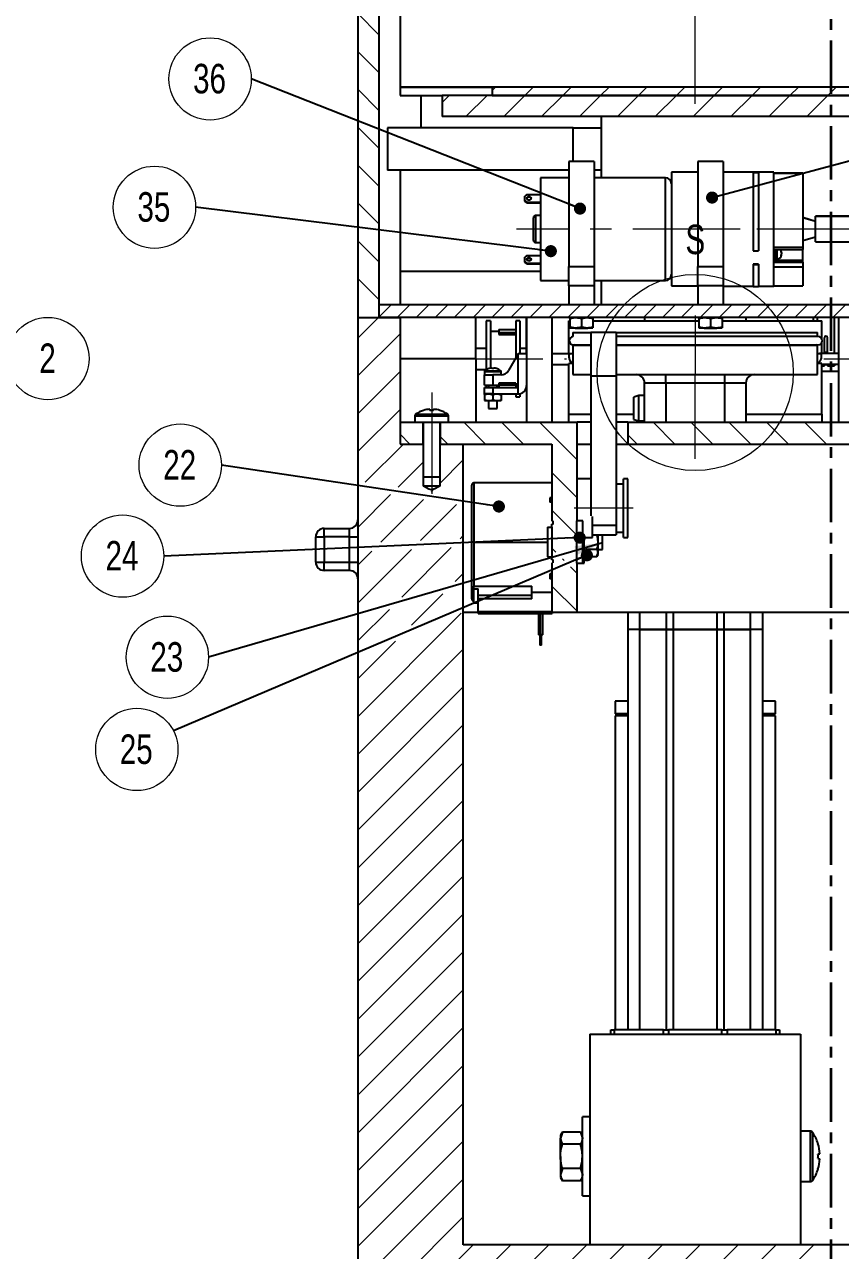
# Model space of a CAD drawing. Header units: millimetres. Extents: x 1 to 1186, y 0 to 838.
# Drawn here: x 544.1 to 640.8, y 112.6 to 258 of the extents above; entities that cross this region are included whole.
import ezdxf

# ---------------------------------------------------------------- set-up
doc = ezdxf.new("R2010")
doc.units = ezdxf.units.MM
doc.linetypes.add('CENTER', pattern=[10.16, 6.35, -1.27, 1.27, -1.27])
doc.linetypes.add('CENTERX2', pattern=[20.32, 12.7, -2.54, 2.54, -2.54])
doc.styles.add('SLDTEXTSTYLE0', font='TXT', dxfattribs={"width": 0.75})
doc.dimstyles.new('SLDDIMSTYLE0', dxfattribs={"dimtxt": 0.18, "dimasz": 1.44, "dimexe": 0, "dimexo": 0.0625, "dimgap": 0, "dimtad": 0, "dimtih": 1, "dimtoh": 1, "dimdec": 0, "dimrnd": 1e-09, "dimzin": 0, "dimdsep": 46, "dimtxsty": 'Standard', "dimblk1": 'DOT', "dimblk2": 'DOT', "dimsah": 1, "dimcen": 0.09, "dimadec": 0, "dimazin": 0, "dimtfac": 1.44, "dimtdec": 0, "dimtofl": 0, "dimtmove": 0, "dimatfit": 3, "dimldrblk": 'DOT', "dimfxl": 0, "dimfrac": 2, "dimtolj": 1, "dimtzin": 0, "dimarcsym": 0})
doc.dimstyles.new('SLDDIMSTYLE1', dxfattribs={"dimtxt": 0.18, "dimasz": 3.302, "dimexe": 0, "dimexo": 0.0625, "dimgap": 0, "dimtad": 0, "dimtih": 1, "dimtoh": 1, "dimdec": 0, "dimrnd": 1e-09, "dimzin": 0, "dimdsep": 46, "dimtxsty": 'Standard', "dimsah": 1, "dimcen": 0.09, "dimadec": 0, "dimazin": 0, "dimtfac": 3.302, "dimtdec": 0, "dimtofl": 0, "dimtmove": 0, "dimatfit": 3, "dimfxl": 0, "dimfrac": 2, "dimtolj": 1, "dimtzin": 0, "dimarcsym": 0})

# ---------------------------------------------------------------- blocks, each defined once
blk = doc.blocks.new('SW_NOTE_0_1')
at = {"color": 0, "linetype": 'Continuous', "lineweight": 0}
blk.add_circle((4.88, 0), 4.88, dxfattribs=at)
at = {"color": 0, "linetype": 'Continuous', "lineweight": 0, "insert": (4.84, 1.79), "char_height": 3.5, "attachment_point": 2, "style": 'SLDTEXTSTYLE0'}
blk.add_mtext('2', dxfattribs=at)
blk = doc.blocks.new('SW_HATCH_2')
at = {"color": 0, "linetype": 'Continuous', "lineweight": 18}
for p, q in [((-80, 156.06), (-77.5, 153.56)), ((-80, 151.57), (-77.5, 149.07)), ((-80, 147.08), (-77.5, 144.58)), ((-63.69, 147.35), (-64.05, 146.98)), ((-59.2, 147.35), (-60.2, 146.35)), ((-54.71, 147.35), (-55.71, 146.35)), ((-50.22, 147.35), (-51.22, 146.35)), ((-45.73, 147.35), (-46.73, 146.35)), ((-41.24, 147.35), (-42.24, 146.35)), ((-36.75, 147.35), (-37.75, 146.35)), ((-32.26, 147.35), (-33.26, 146.35)), ((-27.77, 147.35), (-28.77, 146.35)), ((-23.28, 147.35), (-24.28, 146.35)), ((-69.18, 146.35), (-70, 145.53)), ((-64.69, 146.35), (-67.19, 143.85)), ((-60.2, 146.35), (-62.7, 143.85)), ((-55.71, 146.35), (-58.21, 143.85)), ((-51.22, 146.35), (-53.72, 143.85)), ((-46.73, 146.35), (-49.23, 143.85)), ((-42.24, 146.35), (-44.74, 143.85)), ((-37.75, 146.35), (-40.25, 143.85)), ((-33.26, 146.35), (-35.76, 143.85)), ((-28.77, 146.35), (-31.27, 143.85)), ((-24.28, 146.35), (-26.78, 143.85)), ((-80, 142.59), (-77.5, 140.09)), ((-80, 138.1), (-77.5, 135.6)), ((-80, 133.61), (-77.5, 131.11)), ((-80, 129.12), (-77.5, 126.62)), ((-80, 124.63), (-77.5, 122.13)), ((-76.07, 121.5), (-77.5, 120.07)), ((-73.83, 121.5), (-75.33, 120)), ((-71.58, 121.5), (-73.08, 120)), ((-69.34, 121.5), (-70.84, 120)), ((-67.09, 121.5), (-68.59, 120)), ((-64.85, 121.5), (-66.35, 120)), ((-62.6, 121.5), (-64.1, 120)), ((-60.36, 121.5), (-61.86, 120)), ((-58.11, 121.5), (-59.61, 120)), ((-55.87, 121.5), (-57.37, 120)), ((-53.62, 121.5), (-55.12, 120)), ((-51.37, 121.5), (-52.87, 120)), ((-49.13, 121.5), (-50.63, 120)), ((-46.88, 121.5), (-48.38, 120)), ((-44.64, 121.5), (-46.14, 120)), ((-42.39, 121.5), (-43.89, 120)), ((-40.15, 121.5), (-41.65, 120)), ((-37.9, 121.5), (-39.4, 120)), ((-35.66, 121.5), (-37.16, 120)), ((-33.41, 121.5), (-34.91, 120)), ((-31.17, 121.5), (-32.67, 120)), ((-28.92, 121.5), (-30.42, 120)), ((-26.68, 121.5), (-28.18, 120)), ((-24.43, 121.5), (-25.93, 120)), ((-22.19, 121.5), (-23.69, 120)), ((-80, 120.14), (-79.85, 120)), ((-77.57, 120), (-80, 117.57)), ((-75, 118.08), (-80, 113.08)), ((-61.38, 118.22), (-61.63, 117.97)), ((-75, 113.59), (-80, 108.59)), ((-62.9, 112.22), (-63.15, 111.97)), ((-75, 109.1), (-80, 104.1)), ((-67.45, 107.6), (-64.85, 105)), ((-62.96, 107.6), (-60.36, 105)), ((-58.47, 107.6), (-54, 103.12)), ((-45, 107.6), (-42.4, 105)), ((-40.51, 107.6), (-37.91, 105)), ((-36.02, 107.6), (-33.42, 105)), ((-31.53, 107.6), (-28.93, 105)), ((-27.04, 107.6), (-24.44, 105)), ((-74.61, 105), (-79.15, 100.46)), ((-75, 106.16), (-73.83, 105)), ((-70.12, 105), (-70.3, 104.82)), ((-70.24, 105.9), (-69.34, 105)), ((-48, 106.1), (-46.89, 105)), ((-72.2, 102.91), (-75.24, 99.88)), ((-67.5, 103.12), (-70.3, 100.33)), ((-57, 101.63), (-54, 98.63)), ((-76.12, 99), (-80, 95.11)), ((-70.98, 99.64), (-71.33, 99.29)), ((-72.21, 98.41), (-77.28, 93.35)), ((-68.3, 97.83), (-72.58, 93.56)), ((-57, 97.14), (-54.23, 94.37)), ((-67.5, 94.14), (-67.88, 93.76)), ((-73.63, 92.51), (-80, 86.13)), ((-78.33, 92.3), (-80, 90.62)), ((-68.93, 92.72), (-74.8, 86.85)), ((-57, 92.65), (-56.53, 92.18)), ((-55.72, 91.37), (-55.54, 91.2)), ((-54.78, 90.43), (-54, 89.65)), ((-67.5, 89.65), (-68.46, 88.7)), ((-57, 88.16), (-54, 85.16)), ((-69.93, 87.23), (-73.66, 83.5)), ((-76.27, 85.38), (-80, 81.64)), ((-67.74, 84.93), (-80, 72.66)), ((-75.55, 81.61), (-80, 77.15)), ((-67.5, 80.67), (-80, 68.17)), ((-67.5, 76.18), (-80, 63.68)), ((-67.5, 71.69), (-80, 59.19)), ((-67.5, 67.2), (-80, 54.7)), ((-67.5, 62.71), (-80, 50.21)), ((-67.5, 58.22), (-80, 45.72)), ((-67.5, 53.73), (-80, 41.23)), ((-67.5, 49.24), (-80, 36.74)), ((-67.5, 44.75), (-80, 32.25)), ((-67.5, 40.26), (-80, 27.76)), ((-67.5, 35.77), (-80, 23.27)), ((-67.5, 31.28), (-80, 18.78)), ((-67.5, 26.79), (-80, 14.29)), ((-67.5, 22.3), (-80, 9.8)), ((-67.5, 17.81), (-80, 5.31)), ((-67.5, 13.32), (-80, 0.82)), ((-66.34, 10), (-76.34, 0)), ((-61.85, 10), (-71.85, 0)), ((-57.36, 10), (-67.36, 0)), ((-52.87, 10), (-62.87, 0)), ((-48.38, 10), (-58.38, 0)), ((-43.89, 10), (-53.89, 0)), ((-39.4, 10), (-49.4, 0)), ((-34.91, 10), (-44.91, 0)), ((-30.42, 10), (-40.42, 0)), ((-25.93, 10), (-35.93, 0))]:
    blk.add_line(p, q, dxfattribs=at)
blk = doc.blocks.new('SW_NOTE_0_22')
at = {"color": 0, "linetype": 'Continuous', "lineweight": 0}
blk.add_circle((-4.88, 0), 4.88, dxfattribs=at)
at = {"color": 0, "linetype": 'Continuous', "lineweight": 0, "insert": (-4.95, 1.79), "char_height": 3.5, "attachment_point": 2, "style": 'SLDTEXTSTYLE0'}
blk.add_mtext('35', dxfattribs=at)
blk = doc.blocks.new('_Dot')
at = {"color": 0, "linetype": 'ByBlock', "lineweight": -2}
blk.add_line((-0.5, 0), (-1, 0), dxfattribs=at)
at = {"color": 0, "linetype": 'ByBlock', "const_width": 0.5}
blk.add_lwpolyline([(-0.25, 0, 1), (0.25, 0, 1)], format="xyb", close=True, dxfattribs=at)
blk = doc.blocks.new('SW_NOTE_0_23')
at = {"color": 0, "linetype": 'Continuous', "lineweight": 0}
blk.add_circle((-4.88, 0), 4.88, dxfattribs=at)
at = {"color": 0, "linetype": 'Continuous', "lineweight": 0, "insert": (-4.95, 1.79), "char_height": 3.5, "attachment_point": 2, "style": 'SLDTEXTSTYLE0'}
blk.add_mtext('36', dxfattribs=at)
blk = doc.blocks.new('SW_NOTE_0_25')
at = {"color": 0, "linetype": 'Continuous', "lineweight": 0}
blk.add_circle((-4.88, 0), 4.88, dxfattribs=at)
at = {"color": 0, "linetype": 'Continuous', "lineweight": 0, "insert": (-4.95, 1.79), "char_height": 3.5, "attachment_point": 2, "style": 'SLDTEXTSTYLE0'}
blk.add_mtext('24', dxfattribs=at)
blk = doc.blocks.new('SW_NOTE_0_26')
at = {"color": 0, "linetype": 'Continuous', "lineweight": 0}
blk.add_circle((-4.35, -2.21), 4.88, dxfattribs=at)
at = {"color": 0, "linetype": 'Continuous', "lineweight": 0, "insert": (-4.42, -0.43), "char_height": 3.5, "attachment_point": 2, "style": 'SLDTEXTSTYLE0'}
blk.add_mtext('25', dxfattribs=at)
blk = doc.blocks.new('SW_NOTE_0_27')
at = {"color": 0, "linetype": 'Continuous', "lineweight": 0}
blk.add_circle((-4.88, 0), 4.88, dxfattribs=at)
at = {"color": 0, "linetype": 'Continuous', "lineweight": 0, "insert": (-4.95, 1.79), "char_height": 3.5, "attachment_point": 2, "style": 'SLDTEXTSTYLE0'}
blk.add_mtext('23', dxfattribs=at)
blk = doc.blocks.new('SW_NOTE_0_28')
at = {"color": 0, "linetype": 'Continuous', "lineweight": 0}
blk.add_circle((-4.88, 0), 4.88, dxfattribs=at)
at = {"color": 0, "linetype": 'Continuous', "lineweight": 0, "insert": (-4.95, 1.79), "char_height": 3.5, "attachment_point": 2, "style": 'SLDTEXTSTYLE0'}
blk.add_mtext('22', dxfattribs=at)

msp = doc.modelspace()

# ---------------------------------------------------------------- linework, layer by layer
at = {"color": 7, "linetype": 'CENTER', "lineweight": 35}
msp.add_line((639.69, 327.27), (639.69, 79.27), dxfattribs=at)
at = {"color": 7, "linetype": 'CENTERX2', "lineweight": 18}
for p, q in [((623.62, 248.62), (623.62, 275.62)), ((628.94, 233.77), (602.44, 233.77)), ((638.39, 233.77), (630.94, 233.77)), ((635.89, 233.79), (652.92, 233.79)), ((623.62, 223.51), (623.62, 216.51)), ((592.87, 218.37), (608.37, 218.37)), ((638.87, 218.37), (654.37, 218.37)), ((623.62, 206.51), (623.62, 216.51)), ((592.37, 214.4), (592.37, 202.37)), ((616.26, 200.65), (609.26, 200.65))]:
    msp.add_line(p, q, dxfattribs=at)
at = {"color": 7, "linetype": 'Continuous', "lineweight": 25}
for p, q in [((588.62, 273.62), (588.62, 250.62)), ((583.62, 270.77), (583.62, 223.27)), ((586.12, 270.77), (586.12, 223.27)), ((588.62, 250.62), (588.62, 249.62)), ((588.62, 250.62), (599.56, 250.62)), ((658.62, 250.62), (588.62, 250.62)), ((599.56, 250.62), (599.56, 249.62)), ((588.62, 249.62), (593.62, 249.62)), ((591.12, 245.77), (591.12, 249.62)), ((593.62, 249.62), (593.62, 247.12)), ((653.62, 249.62), (593.62, 249.62)), ((599.56, 249.62), (647.67, 249.62)), ((653.62, 247.12), (593.62, 247.12)), ((612.52, 239.87), (612.52, 247.12)), ((587.12, 245.77), (587.12, 240.77)), ((609.13, 245.77), (587.12, 245.77)), ((609.13, 245.77), (612.52, 245.77)), ((609.13, 241.77), (609.13, 245.77)), ((611.62, 241.77), (608.62, 241.77)), ((608.62, 241.77), (608.62, 229.35)), ((611.62, 241.77), (611.62, 229.35)), ((626.94, 241.77), (623.94, 241.77)), ((623.94, 241.77), (623.94, 229.35)), ((626.94, 241.77), (626.94, 229.35)), ((608.62, 240.77), (587.12, 240.77)), ((588.62, 240.77), (588.62, 228.77)), ((612.52, 240.77), (611.62, 240.77)), ((623.94, 240.52), (620.79, 240.52)), ((620.79, 240.52), (620.79, 227.91)), ((632.94, 240.54), (626.94, 240.54)), ((631.14, 240.5), (630.49, 240.5)), ((630.49, 240.5), (631.14, 240.5)), ((630.49, 240.5), (630.49, 231.19)), ((630.49, 240.5), (630.49, 240.5)), ((631.14, 240.5), (631.14, 231.19)), ((631.14, 240.5), (631.14, 240.5)), ((632.94, 226.99), (632.94, 240.54)), ((636.39, 240.39), (632.94, 240.39)), ((636.39, 240.38), (632.94, 240.38)), ((636.39, 240.37), (632.94, 240.37)), ((636.39, 240.39), (636.39, 240.38)), ((636.39, 240.38), (636.39, 240.37)), ((636.39, 240.37), (636.39, 231.63)), ((608.62, 239.87), (605.29, 239.87)), ((605.29, 239.87), (605.29, 228.47)), ((620.09, 239.87), (611.62, 239.87)), ((620.09, 227.67), (620.09, 239.87)), ((603.67, 237.88), (603.42, 237.66)), ((603.42, 237.18), (603.42, 237.66)), ((603.42, 237.18), (603.67, 236.97)), ((603.42, 237.08), (603.42, 237.18)), ((603.67, 236.87), (603.42, 237.08)), ((603.67, 237.88), (605.29, 237.88)), ((603.67, 236.97), (605.29, 236.97)), ((603.67, 236.97), (603.67, 236.87)), ((603.67, 236.87), (605.29, 236.87)), ((604.44, 232.6), (604.44, 235.12)), ((605.29, 235.37), (604.69, 235.37)), ((604.69, 235.37), (604.69, 232.38)), ((637.89, 234.69), (636.39, 235.14)), ((637.89, 234.67), (636.39, 235.12)), ((652.92, 235.29), (637.89, 235.29)), ((637.89, 235.27), (637.89, 235.29)), ((642.18, 235.27), (637.89, 235.27)), ((637.89, 232.27), (637.89, 235.27)), ((636.39, 232.42), (637.89, 232.87)), ((604.44, 232.42), (604.44, 232.6)), ((604.69, 232.38), (604.69, 232.17)), ((604.69, 232.17), (605.29, 232.17)), ((632.94, 231.63), (636.39, 231.63)), ((632.94, 231.36), (636.39, 231.36)), ((633.14, 231.36), (633.14, 230.06)), ((633.34, 230.28), (633.34, 231.36)), ((636.39, 231.63), (636.39, 231.36)), ((636.39, 230.07), (636.39, 231.36)), ((637.89, 232.27), (642.18, 232.27)), ((603.67, 230.64), (603.42, 230.43)), ((603.42, 229.95), (603.42, 230.43)), ((603.42, 229.85), (603.42, 229.95)), ((603.42, 229.95), (603.67, 229.73)), ((603.67, 229.63), (603.42, 229.85)), ((603.67, 230.64), (605.29, 230.64)), ((630.49, 231.19), (631.14, 231.19)), ((630.49, 231.19), (630.49, 231.18)), ((630.49, 231.18), (631.14, 231.18)), ((631.14, 231.19), (631.14, 231.18)), ((632.94, 230.06), (633.14, 230.06)), ((632.94, 229.86), (636.39, 229.86)), ((633.14, 230.2), (633.34, 230.2)), ((633.14, 230.07), (636.39, 230.07)), ((633.34, 230.2), (633.34, 230.28)), ((633.77, 231.23), (633.77, 231.16)), ((633.77, 230.71), (633.77, 230.58)), ((633.8, 230.74), (633.84, 230.74)), ((633.83, 230.74), (633.84, 230.77)), ((633.84, 230.95), (633.84, 231)), ((633.84, 230.92), (633.84, 230.85)), ((633.84, 230.77), (633.84, 230.82)), ((633.84, 230.72), (633.84, 230.74)), ((633.84, 230.72), (633.84, 230.7)), ((636.39, 229.86), (636.39, 230.07)), ((636.39, 229.86), (636.39, 229.25)), ((588.62, 228.77), (588.62, 224.77)), ((588.62, 228.77), (605.29, 228.77)), ((588.62, 228.77), (605.29, 228.77)), ((603.67, 229.73), (603.67, 229.63)), ((603.67, 229.73), (605.29, 229.73)), ((603.67, 229.63), (605.29, 229.63)), ((605.29, 228.47), (605.29, 227.67)), ((608.62, 229.35), (611.62, 229.35)), ((608.62, 227.02), (608.62, 229.35)), ((611.62, 229.35), (611.62, 227.02)), ((623.94, 229.35), (626.94, 229.35)), ((623.94, 227.02), (623.94, 229.35)), ((626.94, 229.35), (626.94, 227.02)), ((631.14, 229.6), (630.49, 229.6)), ((630.49, 229.6), (630.49, 229.56)), ((630.49, 229.56), (631.14, 229.56)), ((630.49, 229.56), (630.49, 226.97)), ((631.14, 229.6), (631.14, 229.56)), ((631.14, 229.56), (631.14, 226.97)), ((636.39, 229.25), (632.94, 229.25)), ((636.39, 229.25), (636.39, 227.02)), ((605.29, 227.67), (608.62, 227.67)), ((608.62, 227.02), (608.62, 224.77)), ((611.62, 227.02), (608.62, 227.02)), ((611.62, 227.67), (620.09, 227.67)), ((611.62, 227.02), (611.62, 224.77)), ((612.52, 224.77), (612.52, 227.67)), ((620.79, 227.91), (620.79, 227.02)), ((620.79, 227.02), (623.94, 227.02)), ((626.94, 227.02), (623.94, 227.02)), ((623.94, 227.02), (623.94, 224.77)), ((626.94, 227.02), (626.94, 224.77)), ((626.94, 226.99), (630.49, 226.99)), ((630.49, 226.97), (631.14, 226.97)), ((631.14, 226.99), (632.94, 226.99)), ((632.94, 227.02), (636.39, 227.02)), ((586.12, 224.77), (586.12, 223.27)), ((608.62, 224.77), (586.12, 224.77)), ((611.62, 224.77), (608.62, 224.77)), ((623.94, 224.77), (611.62, 224.77)), ((626.94, 224.77), (623.94, 224.77)), ((661.12, 224.77), (626.94, 224.77)), ((583.62, 223.27), (586.12, 223.27)), ((583.62, 223.27), (583.62, 103.27)), ((583.62, 223.27), (588.62, 223.27)), ((661.12, 223.27), (586.12, 223.27)), ((588.62, 223.27), (588.62, 208.27)), ((597.62, 218.37), (597.62, 223.27)), ((599.34, 222.87), (598.84, 222.87)), ((598.84, 222.87), (598.84, 217.29)), ((599.34, 222.87), (599.34, 217.29)), ((602.84, 222.87), (602.34, 222.87)), ((602.34, 222.87), (602.34, 221.87)), ((602.84, 222.87), (602.84, 219.02)), ((603.62, 223.27), (603.62, 210.87)), ((603.62, 219.02), (603.62, 223.27)), ((606.62, 223.27), (606.62, 210.87)), ((608.62, 219.02), (608.62, 222.87)), ((608.62, 222.87), (608.74, 222.87)), ((608.74, 223.15), (609.43, 223.27)), ((608.74, 223.15), (608.74, 222.19)), ((610.12, 223.15), (610.81, 223.27)), ((610.12, 223.15), (610.12, 222.19)), ((611.49, 223.15), (611.49, 222.19)), ((611.49, 222.87), (624.06, 222.87)), ((617.62, 223.27), (617.62, 222.87)), ((624.06, 223.15), (624.75, 223.27)), ((624.06, 223.15), (624.06, 222.19)), ((625.44, 223.15), (626.13, 223.27)), ((625.44, 223.15), (625.44, 222.19)), ((626.81, 223.15), (626.81, 222.19)), ((626.81, 222.87), (638.62, 222.87)), ((629.62, 223.27), (629.62, 222.87)), ((637.62, 223.27), (637.62, 222.87)), ((638.12, 222.87), (638.12, 223.27)), ((638.62, 220.78), (638.62, 222.87)), ((640.12, 219.02), (640.12, 223.27)), ((640.62, 223.27), (640.62, 210.87)), ((600.34, 221.62), (599.34, 221.62)), ((600.34, 221.87), (602.34, 221.87)), ((600.34, 221.87), (600.34, 221.5)), ((600.34, 221.5), (602.34, 221.5)), ((600.34, 221.5), (600.34, 221.25)), ((600.34, 221.25), (602.34, 221.25)), ((602.34, 221.86), (602.34, 221.5)), ((602.34, 221.5), (602.34, 221.25)), ((602.34, 221.25), (602.34, 218.5)), ((608.74, 222.19), (609.43, 222.07)), ((608.74, 222.07), (609.43, 222.07)), ((609.12, 221.51), (609.12, 221.03)), ((609.12, 221.51), (611.26, 221.51)), ((609.37, 222.07), (609.37, 222.02)), ((609.37, 222.02), (610.87, 222.02)), ((609.43, 222.07), (610.81, 222.07)), ((610.12, 222.19), (610.81, 222.07)), ((610.81, 222.07), (611.49, 222.07)), ((610.87, 222.02), (610.87, 222.07)), ((614.26, 221.52), (611.26, 221.52)), ((611.26, 221.52), (611.26, 216.33)), ((614.26, 221.52), (614.26, 216.33)), ((614.26, 221.51), (623.62, 221.51)), ((623.62, 221.51), (638.12, 221.51)), ((624.06, 222.19), (624.75, 222.07)), ((624.06, 222.07), (624.75, 222.07)), ((624.69, 222.07), (624.69, 222.02)), ((624.69, 222.02), (626.19, 222.02)), ((624.75, 222.07), (626.13, 222.07)), ((625.44, 222.19), (626.13, 222.07)), ((626.13, 222.07), (626.81, 222.07)), ((626.19, 222.02), (626.19, 222.07)), ((638.12, 221.03), (638.12, 221.51)), ((598.84, 219.62), (597.62, 219.62)), ((603.62, 219.62), (602.84, 219.62)), ((609.25, 220.03), (609.12, 220.01)), ((609.12, 220.01), (609.12, 216.51)), ((609.12, 220.01), (611.26, 220.01)), ((609.19, 220.03), (611.26, 220.03)), ((638.12, 221.01), (614.26, 221.01)), ((614.26, 220.03), (638.19, 220.03)), ((614.26, 220.01), (638.12, 220.01)), ((638.19, 221.03), (633.67, 221.03)), ((638.12, 220.01), (637.98, 220.03)), ((638.12, 216.51), (638.12, 220.01)), ((638.62, 219.02), (638.62, 220.28)), ((638.93, 219.02), (638.93, 220.89)), ((639.31, 219.02), (639.31, 220.89)), ((597.62, 218.37), (588.62, 218.37)), ((597.62, 218.37), (597.62, 218.37)), ((597.62, 218.37), (597.62, 210.87)), ((602.54, 218.84), (601.46, 216.98)), ((602.62, 215.26), (602.62, 219.02)), ((602.62, 219.02), (603.62, 219.02)), ((606.62, 219.02), (608.88, 219.02)), ((608.88, 219.02), (609.12, 219.02)), ((638.12, 219.02), (638.36, 219.02)), ((640.62, 219.02), (638.36, 219.02)), ((639.31, 219.14), (638.93, 219.14)), ((597.62, 217.12), (598.84, 217.12)), ((598.62, 216.87), (598.62, 216.48)), ((598.62, 216.87), (600.62, 216.87)), ((598.67, 216.96), (600.57, 216.96)), ((598.84, 217.29), (598.84, 217.12)), ((599.2, 217.22), (599.2, 217.22)), ((599.5, 217.27), (599.5, 217.22)), ((599.73, 217.22), (599.74, 217.27)), ((600.04, 217.22), (600.03, 217.22)), ((600.62, 216.48), (600.62, 216.87)), ((606.62, 217.72), (608.62, 217.72)), ((609.12, 217.81), (608.62, 217.81)), ((608.62, 211.81), (608.62, 217.81)), ((638.62, 217.81), (638.12, 217.81)), ((638.62, 211.81), (638.62, 217.81)), ((640.62, 217.72), (638.62, 217.72)), ((638.62, 217.6), (638.93, 217.6)), ((638.62, 217.54), (638.93, 217.54)), ((640.62, 216.89), (638.62, 216.89)), ((638.93, 217.6), (638.93, 217.72)), ((638.93, 217.6), (638.93, 217.54)), ((639.31, 217.6), (639.31, 217.72)), ((639.31, 217.6), (640.12, 217.6)), ((639.31, 217.54), (639.31, 217.6)), ((639.31, 217.54), (640.12, 217.54)), ((640.12, 217.6), (640.12, 217.72)), ((640.12, 217.6), (640.12, 217.54)), ((598.62, 216.48), (599.62, 216.48)), ((598.62, 215.26), (598.62, 216.48)), ((598.62, 216.48), (599.62, 216.48)), ((598.62, 215.26), (599.62, 215.26)), ((598.84, 215.26), (598.84, 214.97)), ((599.12, 215.26), (599.12, 214.97)), ((599.62, 216.48), (599.62, 215.26)), ((600.6, 216.48), (599.62, 216.48)), ((599.62, 215.26), (600.34, 215.26)), ((600.12, 214.97), (600.12, 215.26)), ((602.34, 215.49), (600.34, 215.49)), ((600.34, 215.49), (600.34, 215.24)), ((602.34, 215.24), (600.34, 215.24)), ((600.34, 215.24), (600.34, 214.97)), ((602.34, 215.49), (602.34, 215.24)), ((602.34, 215.26), (602.62, 215.26)), ((602.34, 215.24), (602.34, 214.97)), ((602.62, 214.97), (602.62, 215.26)), ((609.12, 216.51), (611.26, 216.51)), ((614.26, 216.33), (611.26, 216.33)), ((611.26, 216.33), (611.26, 199.74)), ((614.26, 216.51), (623.62, 216.51)), ((614.26, 216.33), (614.26, 198.62)), ((620.12, 215.51), (617.62, 215.51)), ((617.62, 210.87), (617.62, 215.51)), ((620.12, 215.51), (620.12, 216.51)), ((627.12, 215.51), (620.12, 215.51)), ((620.12, 215.51), (620.12, 210.87)), ((623.62, 216.51), (638.12, 216.51)), ((627.12, 215.51), (627.12, 216.51)), ((629.62, 215.51), (627.12, 215.51)), ((627.12, 210.87), (627.12, 215.51)), ((629.62, 215.51), (629.62, 210.87)), ((598.62, 214.22), (598.62, 214.97)), ((598.62, 214.97), (599.62, 214.97)), ((599.62, 214.22), (598.62, 214.22)), ((598.62, 214.13), (599.12, 214.22)), ((599.12, 214.22), (598.62, 214.22)), ((598.62, 214.13), (598.62, 213.51)), ((599.62, 214.22), (599.12, 214.22)), ((599.62, 214.97), (599.62, 214.22)), ((599.62, 214.97), (602.62, 214.97)), ((599.62, 214.22), (602.62, 214.22)), ((599.62, 214.13), (600.12, 214.22)), ((599.62, 214.13), (599.62, 213.51)), ((600.12, 215.12), (600.34, 215.12)), ((600.62, 214.13), (600.62, 213.51)), ((602.34, 214.22), (602.34, 213.87)), ((602.34, 213.87), (602.84, 213.87)), ((602.62, 214.22), (602.62, 214.97)), ((602.84, 214.24), (602.84, 213.87)), ((616.94, 214.01), (616.34, 213.85)), ((616.34, 211.17), (616.34, 213.85)), ((617.62, 214.01), (616.94, 214.01)), ((616.94, 211.01), (616.94, 214.01)), ((592.14, 212.4), (592.15, 212.26)), ((592.59, 212.26), (592.6, 212.4)), ((598.62, 213.51), (599.12, 213.42)), ((598.62, 213.42), (599.12, 213.42)), ((599.12, 213.42), (599.12, 212.48)), ((599.12, 213.42), (600.12, 213.42)), ((599.12, 212.48), (600.12, 212.48)), ((599.62, 213.51), (600.12, 213.42)), ((600.12, 212.48), (600.12, 213.42)), ((600.12, 213.42), (600.62, 213.42)), ((590.37, 211.61), (590.37, 210.87)), ((590.37, 211.61), (594.37, 211.61)), ((590.47, 211.81), (594.27, 211.81)), ((591.39, 212.26), (591.39, 212.27)), ((593.35, 212.27), (593.34, 212.26)), ((594.37, 210.87), (594.37, 211.61)), ((608.62, 210.87), (608.62, 211.81)), ((608.62, 211.81), (611.26, 211.81)), ((614.26, 211.81), (616.34, 211.81)), ((616.34, 211.17), (616.94, 211.01)), ((616.94, 211.01), (617.62, 211.01)), ((629.62, 211.81), (638.62, 211.81)), ((638.62, 211.81), (638.62, 210.87)), ((588.62, 210.87), (588.62, 208.27)), ((588.62, 210.87), (590.39, 210.87)), ((590.39, 210.87), (594.35, 210.87)), ((591.36, 208.27), (591.36, 210.87)), ((591.37, 210.87), (591.37, 208.27)), ((593.37, 208.27), (593.37, 210.87)), ((593.37, 210.87), (593.37, 208.27)), ((594.35, 210.87), (609.62, 210.87)), ((609.62, 199.15), (609.62, 210.87)), ((611.26, 210.87), (609.62, 210.87)), ((615.62, 210.87), (614.26, 210.87)), ((615.62, 210.87), (615.62, 208.27)), ((615.62, 210.87), (652.89, 210.87)), ((588.62, 208.27), (591.36, 208.27)), ((588.62, 208.27), (591.4, 208.27)), ((591.41, 208.26), (591.4, 208.27)), ((591.41, 203.27), (591.41, 208.26)), ((593.34, 208.27), (593.32, 208.26)), ((593.32, 208.26), (593.32, 203.27)), ((593.34, 208.27), (596.12, 208.27)), ((593.37, 208.27), (606.62, 208.27)), ((596.12, 113.27), (596.12, 208.27)), ((606.62, 208.27), (606.62, 199.12)), ((609.62, 208.27), (611.26, 208.27)), ((614.26, 208.27), (615.62, 208.27)), ((615.62, 208.27), (653.86, 208.27)), ((591.41, 204.37), (593.32, 204.37)), ((606.62, 203.65), (597.37, 203.65)), ((597.37, 203.65), (597.37, 196.65)), ((611.26, 204.13), (609.62, 204.13)), ((615.62, 204.13), (615.12, 204.13)), ((615.12, 201.98), (615.12, 204.13)), ((615.62, 201.98), (615.62, 204.13)), ((593.32, 203.27), (591.41, 203.27)), ((597.12, 196.65), (597.12, 203.4)), ((615.12, 203.5), (614.26, 203.5)), ((606.62, 201.9), (606.37, 201.9)), ((606.37, 201.9), (606.37, 201.38)), ((606.62, 201.38), (606.37, 201.38)), ((615.12, 197.18), (615.12, 201.98)), ((615.62, 197.18), (615.62, 201.98)), ((611.44, 197.18), (611.44, 199.68)), ((579.62, 197.27), (579.62, 198.27)), ((579.62, 198.27), (581.12, 198.27)), ((581.12, 198.27), (582.62, 198.27)), ((582.62, 197.27), (582.62, 198.27)), ((606.12, 198.4), (606.12, 194.9)), ((606.12, 198.4), (606.62, 198.4)), ((606.72, 198.78), (606.62, 198.78)), ((606.62, 198.4), (606.62, 198.78)), ((606.62, 198.4), (606.62, 194.9)), ((606.72, 199.15), (606.72, 198.78)), ((606.72, 198.78), (606.72, 198.74)), ((610.29, 199.15), (609.59, 199.15)), ((609.59, 194.15), (609.59, 199.15)), ((610.29, 194.15), (610.29, 199.15)), ((614.26, 198.62), (611.44, 198.62)), ((614.26, 198.62), (614.26, 197.5)), ((614.26, 197.8), (615.12, 197.8)), ((578.62, 194.27), (578.62, 197.27)), ((578.62, 197.27), (579.62, 197.27)), ((582.62, 197.27), (579.62, 197.27)), ((579.62, 197.27), (579.62, 194.27)), ((582.62, 197.27), (583.62, 197.27)), ((582.62, 194.27), (582.62, 197.27)), ((597.37, 196.65), (597.12, 196.65)), ((597.12, 189.9), (597.12, 196.65)), ((597.37, 196.65), (597.37, 191.42)), ((597.37, 196.65), (606.12, 196.65)), ((610.29, 197.18), (611.44, 197.18)), ((610.45, 194.15), (610.45, 197.18)), ((611.44, 197.5), (614.26, 197.5)), ((612.1, 196.65), (612.1, 197.5)), ((612.1, 195.35), (612.1, 196.65)), ((612.62, 195.78), (612.62, 197.5)), ((615.12, 197.18), (615.62, 197.18)), ((606.12, 194.9), (606.62, 194.9)), ((606.62, 194.53), (606.62, 194.9)), ((610.45, 195.15), (610.59, 194.92)), ((610.59, 195.79), (611.97, 195.79)), ((610.59, 194.92), (611.97, 194.92)), ((611.97, 194.92), (612.1, 195.35)), ((611.97, 194.92), (612.1, 195.15)), ((612.1, 195.78), (612.62, 195.78)), ((612.1, 195.15), (612.1, 195.35)), ((578.62, 194.27), (579.62, 194.27)), ((579.62, 193.27), (579.62, 194.27)), ((579.62, 194.27), (582.62, 194.27)), ((582.62, 193.27), (582.62, 194.27)), ((582.62, 194.27), (583.62, 194.27)), ((606.72, 194.53), (606.62, 194.53)), ((606.62, 194.18), (606.62, 188.27)), ((606.72, 194.57), (606.72, 194.53)), ((606.72, 194.53), (606.72, 194.18)), ((609.59, 194.15), (610.29, 194.15)), ((609.62, 188.27), (609.62, 194.15)), ((610.29, 194.15), (610.45, 194.15)), ((582.62, 193.27), (579.62, 193.27)), ((606.62, 192.88), (606.37, 192.88)), ((606.37, 192.88), (606.37, 192.27)), ((606.62, 192.27), (606.37, 192.27)), ((597.37, 191.42), (604.24, 191.42)), ((597.37, 191.09), (597.37, 191.42)), ((597.37, 191.09), (597.87, 191.09)), ((597.37, 189.44), (597.37, 191.09)), ((597.87, 190.3), (597.87, 191.09)), ((604.24, 190.3), (604.24, 191.42)), ((604.24, 190.68), (606.62, 190.68)), ((597.37, 189.44), (597.87, 189.44)), ((604.24, 190.3), (597.87, 190.3)), ((597.87, 189.92), (597.87, 190.3)), ((604.24, 189.92), (597.87, 189.92)), ((597.87, 188.4), (597.87, 189.92)), ((604.24, 189.92), (604.24, 190.3)), ((597.87, 188.27), (596.12, 188.27)), ((597.87, 188.15), (597.87, 188.4)), ((597.87, 188.4), (606.62, 188.4)), ((597.87, 188.15), (606.64, 188.15)), ((605.04, 188.15), (605.04, 185.65)), ((605.29, 185.65), (605.29, 188.15)), ((605.54, 185.65), (605.54, 188.15)), ((609.62, 188.27), (606.62, 188.27)), ((606.64, 188.27), (606.64, 188.15)), ((651.12, 188.27), (609.62, 188.27)), ((615.62, 188.27), (615.62, 186.27)), ((617.06, 186.27), (617.06, 188.27)), ((620.21, 186.27), (620.21, 188.27)), ((621.02, 188.27), (621.02, 186.27)), ((626.21, 186.27), (626.21, 188.27)), ((627.03, 188.27), (627.03, 186.27)), ((630.17, 186.27), (630.17, 188.27)), ((631.62, 186.27), (631.62, 188.27)), ((615.62, 186.27), (615.62, 138.77)), ((617.06, 186.27), (615.62, 186.27)), ((617.06, 186.27), (615.62, 186.27)), ((617.06, 186.27), (620.21, 186.27)), ((617.06, 138.77), (617.06, 186.27)), ((620.21, 186.27), (617.06, 186.27)), ((621.02, 186.27), (620.21, 186.27)), ((620.21, 138.77), (620.21, 186.27)), ((620.21, 186.27), (621.02, 186.27)), ((621.02, 186.27), (626.21, 186.27)), ((621.02, 186.27), (621.02, 138.77)), ((626.21, 186.27), (621.02, 186.27)), ((627.03, 186.27), (626.21, 186.27)), ((626.21, 138.77), (626.21, 186.27)), ((626.21, 186.27), (627.03, 186.27)), ((627.03, 186.27), (630.17, 186.27)), ((627.03, 186.27), (627.03, 138.77)), ((630.17, 186.27), (627.03, 186.27)), ((631.62, 186.27), (630.17, 186.27)), ((630.17, 138.77), (630.17, 186.27)), ((631.62, 186.27), (630.17, 186.27)), ((631.62, 138.77), (631.62, 186.27)), ((605.29, 185.65), (605.04, 185.65)), ((605.18, 185.65), (605.18, 184.4)), ((605.54, 185.65), (605.29, 185.65)), ((605.29, 184.4), (605.29, 185.65)), ((605.41, 184.4), (605.41, 185.65)), ((605.29, 184.4), (605.18, 184.4)), ((605.41, 184.4), (605.29, 184.4)), ((614.12, 177.77), (614.12, 176.27)), ((615.62, 177.77), (614.12, 177.77)), ((633.07, 177.77), (631.62, 177.77)), ((633.12, 177.77), (633.07, 177.77)), ((633.12, 176.27), (633.12, 177.77)), ((615.62, 176.27), (614.12, 176.27)), ((614.12, 176.02), (614.12, 138.77)), ((615.62, 176.02), (614.12, 176.02)), ((614.22, 176.27), (614.22, 176.02)), ((633.07, 176.27), (631.62, 176.27)), ((633.07, 176.02), (631.62, 176.02)), ((633.02, 176.02), (633.02, 176.27)), ((633.12, 176.27), (633.07, 176.27)), ((633.12, 176.02), (633.07, 176.02)), ((633.12, 138.77), (633.12, 176.02)), ((611.12, 138.27), (611.12, 113.27)), ((611.12, 138.27), (636.12, 138.27)), ((613.62, 138.27), (613.62, 138.77)), ((613.62, 138.77), (614.01, 138.77)), ((619.85, 138.77), (614.01, 138.77)), ((614.01, 138.77), (614.01, 138.27)), ((619.85, 138.77), (620.46, 138.77)), ((619.85, 138.27), (619.85, 138.77)), ((626.78, 138.77), (620.46, 138.77)), ((620.46, 138.77), (620.46, 138.27)), ((626.21, 138.77), (621.02, 138.77)), ((626.78, 138.77), (627.39, 138.77)), ((626.78, 138.27), (626.78, 138.77)), ((633.23, 138.77), (627.39, 138.77)), ((627.39, 138.77), (627.39, 138.27)), ((633.23, 138.77), (633.62, 138.77)), ((633.23, 138.27), (633.23, 138.77)), ((633.62, 138.77), (633.62, 138.27)), ((636.12, 138.27), (636.12, 113.27)), ((611.12, 128.47), (610.24, 128.47)), ((610.24, 119.07), (610.24, 128.47)), ((607.87, 126.66), (607.64, 126.27)), ((607.87, 126.66), (607.64, 125.93)), ((610.02, 126.66), (607.87, 126.66)), ((610.24, 126.27), (610.02, 126.66)), ((610.02, 126.66), (610.24, 125.93)), ((637.23, 126.77), (636.12, 126.77)), ((637.23, 126.77), (637.23, 120.77)), ((637.53, 126.61), (637.53, 120.92)), ((607.64, 126.27), (607.64, 125.93)), ((607.64, 123.77), (607.64, 125.93)), ((610.02, 125.21), (607.87, 125.21)), ((638.17, 125.29), (638.18, 125.3)), ((607.64, 123.77), (607.64, 121.6)), ((638.4, 124.05), (638.17, 124.04)), ((607.87, 122.33), (607.64, 121.6)), ((610.02, 122.33), (607.87, 122.33)), ((610.02, 122.33), (610.24, 121.6)), ((638.17, 123.5), (638.4, 123.48)), ((638.18, 122.24), (638.17, 122.24)), ((607.64, 121.6), (607.64, 121.27)), ((607.64, 121.27), (607.87, 120.88)), ((610.02, 120.88), (607.87, 120.88)), ((610.02, 120.88), (610.24, 121.27)), ((636.12, 120.77), (637.23, 120.77)), ((610.24, 119.07), (611.12, 119.07)), ((651.12, 113.27), (596.12, 113.27))]:
    msp.add_line(p, q, dxfattribs=at)
at = {"color": 7, "linetype": 'Continuous', "lineweight": 25, "flags": 128}
for points in [[(603.91, 237.2), (603.81, 237.22), (603.73, 237.27), (603.68, 237.34), (603.66, 237.42), (603.68, 237.5), (603.73, 237.57), (603.81, 237.62), (603.91, 237.64), (604, 237.62), (604.09, 237.57), (604.14, 237.5), (604.16, 237.42), (604.14, 237.34), (604.09, 237.27), (604, 237.22), (603.91, 237.2)], [(603.91, 229.97), (603.81, 229.99), (603.73, 230.03), (603.68, 230.1), (603.66, 230.19), (603.68, 230.27), (603.73, 230.34), (603.81, 230.39), (603.91, 230.4), (604, 230.39), (604.09, 230.34), (604.14, 230.27), (604.16, 230.19), (604.14, 230.1), (604.09, 230.03), (604, 229.99), (603.91, 229.97)], [(593.32, 203.27), (593.17, 203.18), (592.74, 202.96), (592.49, 202.86), (592.3, 202.85), (592.05, 202.93), (591.41, 203.27)], [(606.62, 192.42), (606.61, 192.39), (606.6, 192.36), (606.58, 192.34), (606.54, 192.31), (606.51, 192.29), (606.46, 192.28), (606.42, 192.27), (606.37, 192.27)]]:
    msp.add_lwpolyline(points, dxfattribs=at)
at = {"color": 7, "linetype": 'Continuous', "lineweight": 18}
msp.add_circle((623.62, 216.76), 11.63, dxfattribs=at)
at = {"color": 7, "linetype": 'Continuous', "lineweight": 25}
for centre, radius, start, end in [((620.09, 239.17), 0.7, 0, 90), ((603.91, 237.29), 0.258, 19.522, 160.478), ((604.69, 235.12), 0.25, 90, 180), ((604.69, 232.42), 0.25, 180, 270), ((633.34, 231), 0.5, 0, 46.6851), ((603.9, 230.06), 0.242, 86.9472, 162.0955), ((603.92, 230.06), 0.242, 17.9045, 93.0528), ((633.34, 230.7), 0.5, 270, 0), ((620.09, 228.37), 0.7, 270, 0), ((639.12, 220.88), 0.185, 89.1493, 179.1232), ((639.12, 220.88), 0.185, 0.8768, 90.8507), ((609.19, 220.53), 0.5, 97.8653, 270), ((638.19, 220.53), 0.5, 270, 90), ((601.67, 219.34), 1, 330, 341.4783), ((598.74, 216.87), 0.12, 126.4837, 180), ((599.62, 215.68), 1.6, 105.1478, 126.4837), ((599.62, 215.67), 1.61, 94.2482, 104.9913), ((599.62, 215.4), 1.82, 86.4098, 93.5902), ((599.62, 215.67), 1.61, 75.0087, 85.7518), ((599.62, 215.68), 1.6, 53.5163, 74.8522), ((600.5, 216.87), 0.12, 0, 53.5163), ((600.6, 217.48), 1, 270, 330), ((616.62, 215.51), 1, 0, 90), ((630.62, 215.51), 1, 90, 180), ((602.62, 215.22), 1, 270, 0), ((592.37, 209.15), 3.26, 94.0566, 107.3677), ((592.37, 209.15), 3.26, 72.6323, 85.9434), ((590.61, 211.61), 0.24, 125.783, 180), ((592.37, 209.17), 3.25, 107.5282, 125.783), ((592.37, 208.38), 3.88, 86.7874, 93.2126), ((592.37, 209.17), 3.25, 54.217, 72.4718), ((594.13, 211.61), 0.24, 0, 54.217), ((597.37, 203.4), 0.25, 90, 180), ((606.4, 201.68), 0.226, 9.3152, 96.9697), ((582.62, 199.27), 1, 270, 0), ((579.62, 197.27), 1, 90, 180), ((579.62, 194.27), 1, 180, 270), ((582.62, 192.27), 1, 0, 90), ((597.37, 189.9), 0.25, 180, 270), ((637.23, 126.41), 0.36, 34.6781, 90), ((633.42, 123.77), 5, 17.8196, 34.6781), ((633.4, 123.77), 5.01, 3.2445, 17.7159), ((632.15, 123.77), 6.03, 357.467, 2.533), ((633.42, 123.77), 5, 325.3219, 342.1804), ((633.4, 123.77), 5.01, 342.2841, 356.7555), ((637.23, 121.13), 0.36, 270, 325.3219)]:
    msp.add_arc(centre, radius, start, end, dxfattribs=at)
for points, knots in [([(633.84, 231), (633.84, 231.01), (633.84, 231.08), (633.81, 231.16), (633.78, 231.22), (633.77, 231.23)], [0, 0, 0, 0, 0.182537, 0.815294, 1, 1, 1, 1]), ([(633.77, 231.16), (633.79, 231.11), (633.83, 231.04), (633.84, 230.95), (633.84, 230.92)], [0, 0, 0, 0, 0.602784, 1, 1, 1, 1]), ([(633.84, 230.85), (633.84, 230.84), (633.84, 230.8), (633.81, 230.75), (633.78, 230.72), (633.77, 230.71)], [0, 0, 0, 0, 0.182537, 0.815294, 1, 1, 1, 1]), ([(633.77, 230.58), (633.79, 230.61), (633.83, 230.65), (633.84, 230.7), (633.84, 230.72)], [0, 0, 0, 0, 0.602784, 1, 1, 1, 1]), ([(608.74, 223.15), (608.74, 223.16), (608.74, 223.24), (608.74, 223.25), (608.74, 223.27)], [0, 0, 0, 0, 0.257551, 1, 1, 1, 1]), ([(609.43, 223.27), (609.45, 223.27), (609.68, 223.27), (609.91, 223.2), (610.12, 223.15)], [0, 0, 0, 0, 0.07015, 1, 1, 1, 1]), ([(610.81, 223.27), (610.82, 223.27), (611.05, 223.27), (611.28, 223.2), (611.49, 223.15)], [0, 0, 0, 0, 0.07015, 1, 1, 1, 1]), ([(611.49, 223.15), (611.49, 223.16), (611.49, 223.24), (611.49, 223.25), (611.49, 223.27)], [0, 0, 0, 0, 0.2575513, 1, 1, 1, 1]), ([(624.06, 223.15), (624.06, 223.16), (624.06, 223.24), (624.06, 223.25), (624.06, 223.27)], [0, 0, 0, 0, 0.257551, 1, 1, 1, 1]), ([(624.75, 223.27), (624.77, 223.27), (625, 223.27), (625.23, 223.2), (625.44, 223.15)], [0, 0, 0, 0, 0.07015, 1, 1, 1, 1]), ([(626.13, 223.27), (626.14, 223.27), (626.37, 223.27), (626.6, 223.2), (626.81, 223.15)], [0, 0, 0, 0, 0.07015, 1, 1, 1, 1]), ([(626.81, 223.15), (626.81, 223.16), (626.81, 223.24), (626.81, 223.25), (626.81, 223.27)], [0, 0, 0, 0, 0.2575513, 1, 1, 1, 1]), ([(608.74, 222.19), (608.74, 222.17), (608.74, 222.1), (608.74, 222.08), (608.74, 222.07)], [0, 0, 0, 0, 0.257551, 1, 1, 1, 1]), ([(609.43, 222.07), (609.45, 222.07), (609.68, 222.07), (609.91, 222.13), (610.12, 222.19)], [0, 0, 0, 0, 0.0701503, 1, 1, 1, 1]), ([(610.81, 222.07), (610.82, 222.07), (611.05, 222.07), (611.28, 222.13), (611.49, 222.19)], [0, 0, 0, 0, 0.07015, 1, 1, 1, 1]), ([(611.49, 222.19), (611.49, 222.17), (611.49, 222.1), (611.49, 222.08), (611.49, 222.07)], [0, 0, 0, 0, 0.257551, 1, 1, 1, 1]), ([(624.06, 222.19), (624.06, 222.17), (624.06, 222.1), (624.06, 222.08), (624.06, 222.07)], [0, 0, 0, 0, 0.257551, 1, 1, 1, 1]), ([(624.75, 222.07), (624.77, 222.07), (625, 222.07), (625.23, 222.13), (625.44, 222.19)], [0, 0, 0, 0, 0.0701503, 1, 1, 1, 1]), ([(626.13, 222.07), (626.14, 222.07), (626.37, 222.07), (626.6, 222.13), (626.81, 222.19)], [0, 0, 0, 0, 0.07015, 1, 1, 1, 1]), ([(626.81, 222.19), (626.81, 222.17), (626.81, 222.1), (626.81, 222.08), (626.81, 222.07)], [0, 0, 0, 0, 0.257551, 1, 1, 1, 1]), ([(609.12, 217.9), (609.08, 217.91), (608.97, 217.95), (608.84, 218.07), (608.74, 218.26), (608.7, 218.46), (608.68, 218.66), (608.68, 218.82), (608.72, 218.95), (608.78, 219.01), (608.85, 219.02), (608.88, 219.02)], [0, 0, 0, 0, 0.077372, 0.204724, 0.332745, 0.446501, 0.558959, 0.674915, 0.791858, 0.906186, 1, 1, 1, 1]), ([(638.36, 219.02), (638.39, 219.01), (638.47, 219.01), (638.53, 218.93), (638.55, 218.8), (638.56, 218.66), (638.55, 218.51), (638.52, 218.35), (638.45, 218.16), (638.34, 218.01), (638.22, 217.92), (638.14, 217.9), (638.12, 217.89)], [0, 0, 0, 0, 0.114599, 0.229403, 0.340755, 0.455211, 0.504389, 0.617505, 0.730716, 0.841948, 0.959864, 1, 1, 1, 1]), ([(598.62, 214.13), (598.62, 214.14), (598.62, 214.2), (598.62, 214.21), (598.62, 214.22)], [0, 0, 0, 0, 0.257551, 1, 1, 1, 1]), ([(599.12, 214.22), (599.13, 214.22), (599.3, 214.22), (599.46, 214.17), (599.62, 214.13)], [0, 0, 0, 0, 0.070108, 1, 1, 1, 1]), ([(600.12, 214.22), (600.13, 214.22), (600.3, 214.22), (600.46, 214.17), (600.62, 214.13)], [0, 0, 0, 0, 0.0701083, 1, 1, 1, 1]), ([(600.62, 214.13), (600.62, 214.14), (600.62, 214.2), (600.62, 214.21), (600.62, 214.22)], [0, 0, 0, 0, 0.257551, 1, 1, 1, 1]), ([(598.62, 213.51), (598.62, 213.5), (598.62, 213.44), (598.62, 213.43), (598.62, 213.42)], [0, 0, 0, 0, 0.2575513, 1, 1, 1, 1]), ([(599.12, 213.42), (599.13, 213.42), (599.3, 213.42), (599.46, 213.47), (599.62, 213.51)], [0, 0, 0, 0, 0.070108, 1, 1, 1, 1]), ([(600.12, 213.42), (600.13, 213.42), (600.3, 213.42), (600.46, 213.47), (600.62, 213.51)], [0, 0, 0, 0, 0.0701083, 1, 1, 1, 1]), ([(600.62, 213.51), (600.62, 213.5), (600.62, 213.44), (600.62, 213.43), (600.62, 213.42)], [0, 0, 0, 0, 0.2575513, 1, 1, 1, 1]), ([(612.1, 196.65), (612.1, 196.73), (612.09, 197.03), (612.02, 197.31), (611.97, 197.52)], [0, 0, 0, 0, 0.268634, 1, 1, 1, 1]), ([(611.97, 195.79), (611.99, 195.86), (612.07, 196.14), (612.09, 196.44), (612.1, 196.65)], [0, 0, 0, 0, 0.257551, 1, 1, 1, 1]), ([(612.1, 195.35), (612.1, 195.36), (612.1, 195.51), (612.03, 195.65), (611.97, 195.79)], [0, 0, 0, 0, 0.07016, 1, 1, 1, 1]), ([(607.64, 125.93), (607.64, 125.92), (607.65, 125.67), (607.76, 125.43), (607.87, 125.21)], [0, 0, 0, 0, 0.070201, 1, 1, 1, 1]), ([(607.64, 123.77), (607.65, 123.9), (607.66, 124.39), (607.78, 124.86), (607.87, 125.21)], [0, 0, 0, 0, 0.268634, 1, 1, 1, 1]), ([(610.24, 125.93), (610.24, 125.92), (610.24, 125.67), (610.13, 125.43), (610.02, 125.21)], [0, 0, 0, 0, 0.070201, 1, 1, 1, 1]), ([(610.24, 123.77), (610.24, 123.9), (610.23, 124.39), (610.11, 124.86), (610.02, 125.21)], [0, 0, 0, 0, 0.2686336, 1, 1, 1, 1]), ([(607.87, 122.33), (607.83, 122.45), (607.7, 122.92), (607.67, 123.41), (607.64, 123.77)], [0, 0, 0, 0, 0.2575513, 1, 1, 1, 1]), ([(610.02, 122.33), (610.05, 122.45), (610.18, 122.92), (610.22, 123.41), (610.24, 123.77)], [0, 0, 0, 0, 0.257551, 1, 1, 1, 1]), ([(607.64, 121.6), (607.64, 121.59), (607.65, 121.34), (607.76, 121.1), (607.87, 120.88)], [0, 0, 0, 0, 0.0702006, 1, 1, 1, 1]), ([(610.24, 121.6), (610.24, 121.59), (610.24, 121.34), (610.13, 121.1), (610.02, 120.88)], [0, 0, 0, 0, 0.070201, 1, 1, 1, 1])]:
    msp.add_open_spline(points, degree=3, knots=knots, dxfattribs=at)

# ---------------------------------------------------------------- block references
at = {"color": 7, "linetype": 'Continuous', "lineweight": 18}
msp.add_blockref('SW_HATCH_2', (663.62, 103.27), dxfattribs=at)
at = {"color": 7, "linetype": 'Continuous', "lineweight": 0}
for name, p in [('SW_NOTE_0_23', (570.98, 251.58)), ('SW_NOTE_0_22', (564.38, 236.36)), ('SW_NOTE_0_1', (541.98, 218.41)), ('SW_NOTE_0_28', (567.44, 205.77)), ('SW_NOTE_0_25', (560.6, 194.98)), ('SW_NOTE_0_27', (565.91, 182.98)), ('SW_NOTE_0_26', (561.76, 174.25))]:
    msp.add_blockref(name, p, dxfattribs=at)

# ---------------------------------------------------------------- texts
at = {"color": 7, "linetype": 'Continuous', "lineweight": 18, "insert": (622.46, 234.3), "char_height": 3.5, "attachment_point": 1, "style": 'SLDTEXTSTYLE0'}
msp.add_mtext('S', dxfattribs=at)

# ---------------------------------------------------------------- leaders
at = {"color": 7, "linetype": 'Continuous', "lineweight": 0}
for points, dimstyle in [([(625.62, 237.51), (683.69, 253.11)], 'SLDDIMSTYLE0'), ([(609.96, 236.2), (570.98, 251.58)], 'SLDDIMSTYLE0'), ([(606.5, 231.15), (564.38, 236.36)], 'SLDDIMSTYLE0'), ([(600.34, 200.86), (567.44, 205.77)], 'SLDDIMSTYLE0'), ([(609.92, 197.17), (560.6, 194.98)], 'SLDDIMSTYLE0'), ([(612.62, 196.55), (565.91, 182.98)], 'SLDDIMSTYLE1'), ([(610.77, 195.07), (561.76, 174.25)], 'SLDDIMSTYLE0')]:
    msp.add_leader(points, dimstyle=dimstyle, dxfattribs=at)

doc.saveas('drawing.dxf')
